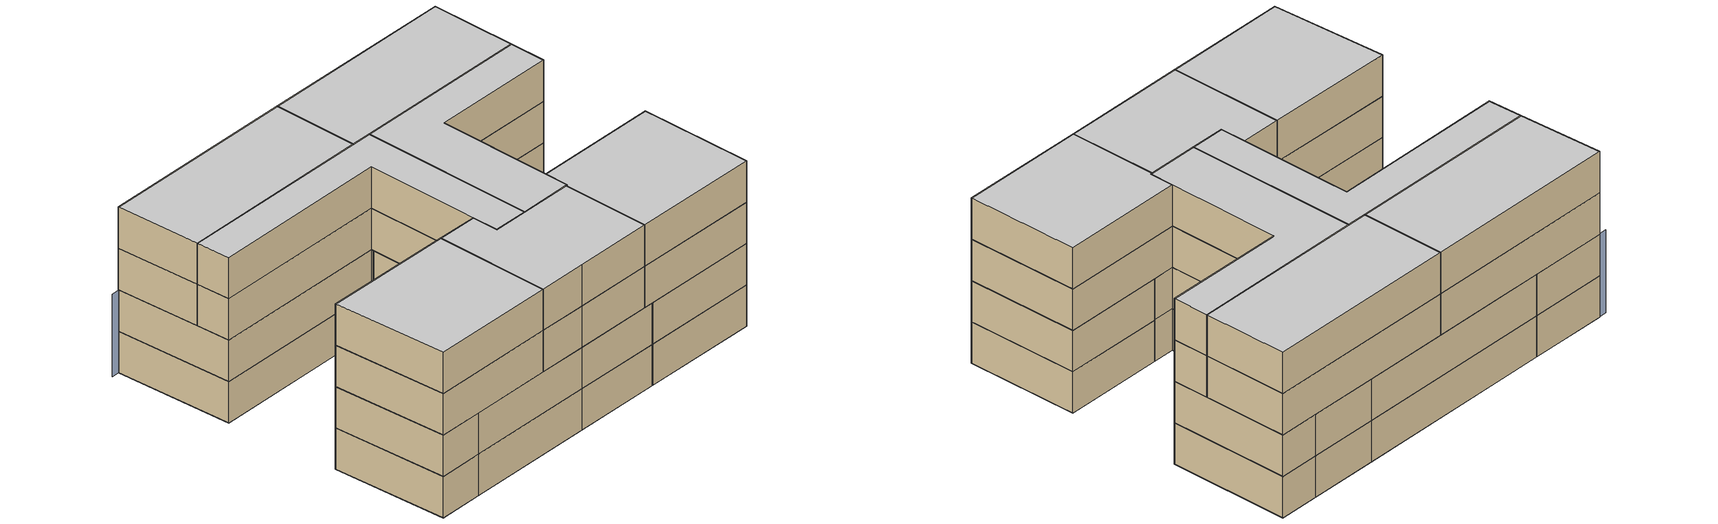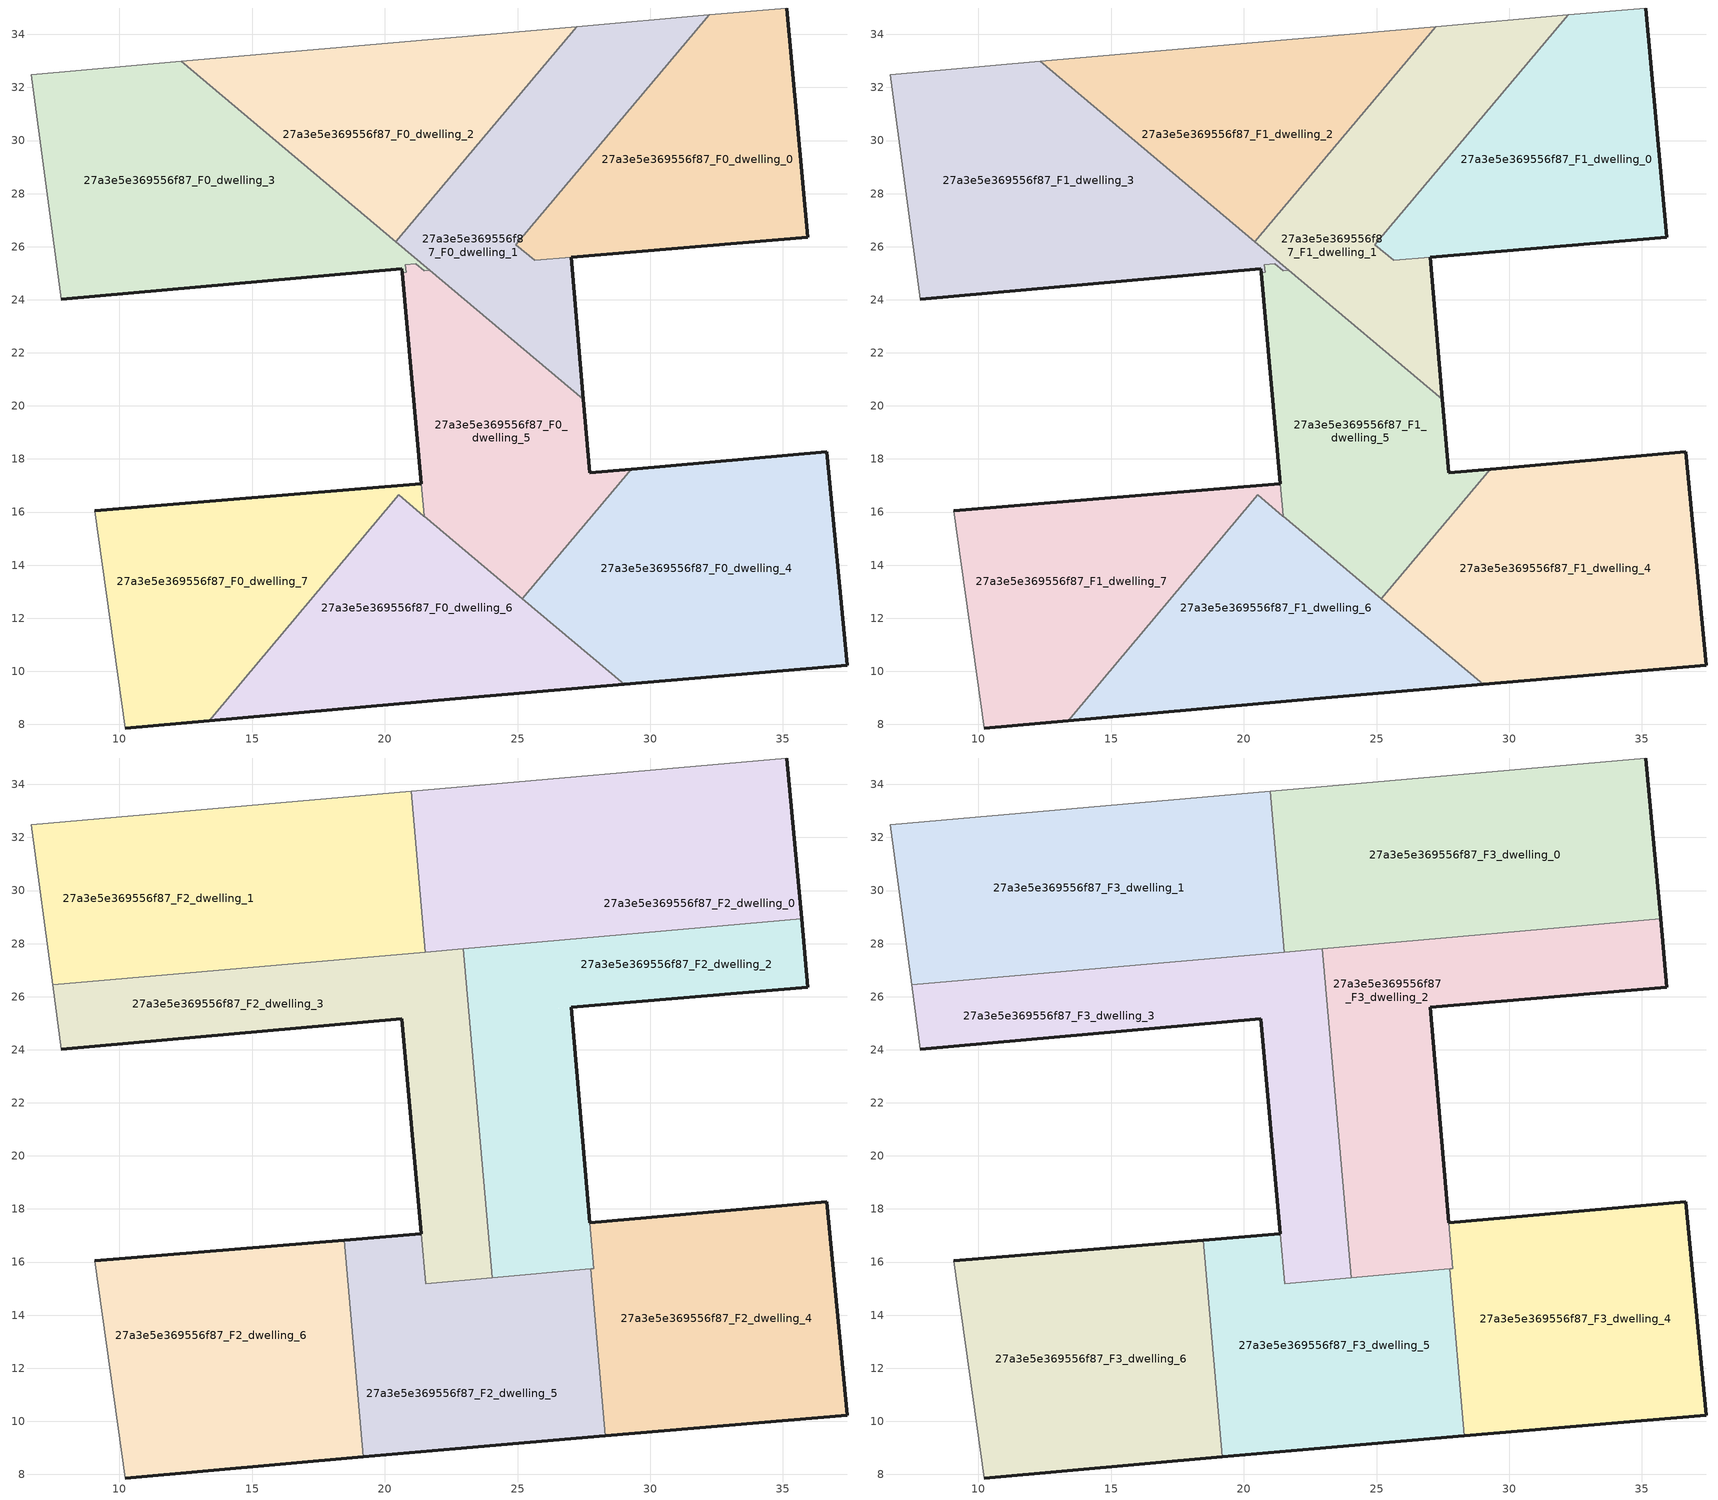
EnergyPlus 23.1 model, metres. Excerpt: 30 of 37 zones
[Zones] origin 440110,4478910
27a3e5e369556f87_F0_dwelling_0
 floor ground (EU_floor_Construction): 35.95,26.36 35.15,34.99 32.22,34.74 24.94,26.08 25.65,25.48 z0
 wall outside (EU_wall_Construction): 35.15,34.99 35.95,26.36 27.03,25.6 z0:3
 wall to 27a3e5e369556f87_F0_dwelling_1 (EU_wall_Construction): 27.03,25.6 25.65,25.48 24.94,26.08 32.22,34.74 z0:3
 wall adiabatic (EU_wall_Construction): 32.22,34.74 35.15,34.99 z0:3
27a3e5e369556f87_F0_dwelling_1
 floor ground (EU_floor_Construction): 27.48,20.25 27.03,25.6 25.65,25.48 24.94,26.08 32.22,34.74 27.22,34.29 20.41,26.19 z0
 wall outside (EU_wall_Construction): 27.03,25.6 27.48,20.25 z0:3
 wall to 27a3e5e369556f87_F0_dwelling_2 (EU_wall_Construction): 20.41,26.19 27.22,34.29 z0:3
 wall adiabatic (EU_wall_Construction): 27.22,34.29 32.22,34.74 z0:3
 wall to 27a3e5e369556f87_F0_dwelling_5 (EU_wall_Construction): 27.48,20.25 21.7,25.11 z0:3
 wall to 27a3e5e369556f87_F0_dwelling_3 (EU_wall_Construction): 21.7,25.11 20.41,26.19 z0:3
27a3e5e369556f87_F0_dwelling_2
 floor ground (EU_floor_Construction): 20.41,26.19 27.22,34.29 12.34,32.98 z0
 wall adiabatic (EU_wall_Construction): 12.34,32.98 27.22,34.29 z0:3
 wall to 27a3e5e369556f87_F0_dwelling_3 (EU_wall_Construction): 20.41,26.19 12.34,32.98 z0:3
27a3e5e369556f87_F0_dwelling_3
 floor ground (EU_floor_Construction): 21.7,25.11 12.34,32.98 6.67,32.48 7.81,24.01 20.64,25.16 20.65,25.01 20.8,25.03 20.78,25.33 21.16,25.36 21.49,25.09 z0
 wall outside (EU_wall_Construction): 20.65,25.01 20.64,25.16 7.81,24.01 z0:3
 wall to 27a3e5e369556f87_F0_dwelling_5 (EU_wall_Construction): 21.7,25.11 21.49,25.09 21.17,25.36 / 21.16,25.36 20.78,25.33 20.8,25.03 20.65,25.01 z0:3
 wall adiabatic (EU_wall_Construction): 7.81,24.01 6.67,32.48 12.34,32.98 z0:3
27a3e5e369556f87_F0_dwelling_4
 floor ground (EU_floor_Construction): 37.43,10.23 36.66,18.26 29.29,17.62 25.18,12.73 29.02,9.51 z0
 wall outside (EU_wall_Construction): 29.3,17.62 36.66,18.26 37.43,10.23 29.02,9.51 z0:3; 29.3,17.62,3 29.29,17.62,0 29.3,17.62,0
 wall to 27a3e5e369556f87_F0_dwelling_5 (EU_wall_Construction): 25.18,12.73 29.29,17.62 z0:3
 wall to 27a3e5e369556f87_F0_dwelling_6 (EU_wall_Construction): 29.02,9.51 25.18,12.73 z0:3
27a3e5e369556f87_F0_dwelling_5
 floor ground (EU_floor_Construction): 25.18,12.73 29.29,17.62 27.72,17.48 27.48,20.25 21.7,25.11 21.49,25.09 21.17,25.36 20.78,25.33 20.8,25.03 20.65,25.01 21.36,17.07 21.48,15.85 z0
 wall outside (EU_wall_Construction): 21.36,17.07 20.65,25.01 / 27.48,20.25 27.72,17.48 29.29,17.62 z0:3; 21.36,17.06,3 21.36,17.06,0 21.36,17.07,0
 wall to 27a3e5e369556f87_F0_dwelling_7 (EU_wall_Construction): 21.48,15.85 21.36,17.06 z0:3
 wall to 27a3e5e369556f87_F0_dwelling_6 (EU_wall_Construction): 25.18,12.73 21.48,15.85 z0:3
27a3e5e369556f87_F0_dwelling_6
 floor ground (EU_floor_Construction): 29.02,9.51 21.48,15.85 20.52,16.64 13.38,8.14 22.65,8.96 z0
 wall outside (EU_wall_Construction): 29.02,9.51 22.65,8.96 13.38,8.14 z0:3; 21.47,15.85,3 21.47,15.85,0 21.48,15.85,0
 wall to 27a3e5e369556f87_F0_dwelling_7 (EU_wall_Construction): 13.38,8.14 20.52,16.64 21.47,15.85 z0:3
27a3e5e369556f87_F0_dwelling_7
 floor ground (EU_floor_Construction): 21.47,15.85 21.36,17.07 9.08,16.05 10.22,7.86 13.38,8.14 20.52,16.64 z0
 wall outside (EU_wall_Construction): 13.38,8.14 10.22,7.86 / 9.08,16.05 21.36,17.07 z0:3; 21.37,17.07,3 21.36,17.07,0 21.37,17.07,0
 wall adiabatic (EU_wall_Construction): 10.22,7.86 9.08,16.05 z0:3
27a3e5e369556f87_F1_dwelling_0
 floor to 27a3e5e369556f87_F0_dwelling_0 (EU_floor_Construction): 35.95,26.36 35.15,34.99 32.22,34.74 24.94,26.08 25.65,25.48 z3
 wall outside (EU_wall_Construction): 35.15,34.99 35.95,26.36 27.03,25.6 z3:6
 wall to 27a3e5e369556f87_F1_dwelling_1 (EU_wall_Construction): 27.03,25.6 25.65,25.48 24.94,26.08 32.22,34.74 z3:6
 wall adiabatic (EU_wall_Construction): 32.22,34.74 35.15,34.99 z3:6
27a3e5e369556f87_F1_dwelling_1
 floor to 27a3e5e369556f87_F0_dwelling_1 (EU_floor_Construction): 27.48,20.25 27.03,25.6 25.65,25.48 24.94,26.08 32.22,34.74 27.22,34.29 20.41,26.19 z3
 wall outside (EU_wall_Construction): 27.03,25.6 27.48,20.25 z3:6
 wall to 27a3e5e369556f87_F1_dwelling_2 (EU_wall_Construction): 20.41,26.19 27.22,34.29 z3:6
 wall adiabatic (EU_wall_Construction): 27.22,34.29 32.22,34.74 z3:6
 wall to 27a3e5e369556f87_F1_dwelling_5 (EU_wall_Construction): 27.48,20.25 21.7,25.11 z3:6
 wall to 27a3e5e369556f87_F1_dwelling_3 (EU_wall_Construction): 21.7,25.11 20.41,26.19 z3:6
27a3e5e369556f87_F1_dwelling_2
 floor to 27a3e5e369556f87_F0_dwelling_2 (EU_floor_Construction): 20.41,26.19 27.22,34.29 12.34,32.98 z3
 wall adiabatic (EU_wall_Construction): 12.34,32.98 27.22,34.29 z3:6
 wall to 27a3e5e369556f87_F1_dwelling_3 (EU_wall_Construction): 20.41,26.19 12.34,32.98 z3:6
27a3e5e369556f87_F1_dwelling_3
 floor to 27a3e5e369556f87_F0_dwelling_3 (EU_floor_Construction): 21.7,25.11 12.34,32.98 6.67,32.48 7.81,24.01 20.64,25.16 20.65,25.01 20.8,25.03 20.78,25.33 21.16,25.36 21.49,25.09 z3
 wall outside (EU_wall_Construction): 20.65,25.01 20.64,25.16 7.81,24.01 z3:6
 wall to 27a3e5e369556f87_F1_dwelling_5 (EU_wall_Construction): 21.7,25.11 21.49,25.09 21.17,25.36 / 21.16,25.36 20.78,25.33 20.8,25.03 20.65,25.01 z3:6
 wall adiabatic (EU_wall_Construction): 7.81,24.01 6.67,32.48 12.34,32.98 z3:6
27a3e5e369556f87_F1_dwelling_4
 floor to 27a3e5e369556f87_F0_dwelling_4 (EU_floor_Construction): 37.43,10.23 36.66,18.26 29.3,17.62 25.18,12.73 29.02,9.51 z3
 wall outside (EU_wall_Construction): 29.3,17.62 36.66,18.26 37.43,10.23 29.02,9.51 z3:6; 29.3,17.62,6 29.29,17.62,3 29.3,17.62,3
 wall to 27a3e5e369556f87_F1_dwelling_5 (EU_wall_Construction): 25.18,12.73 29.29,17.62 z3:6
 wall to 27a3e5e369556f87_F1_dwelling_6 (EU_wall_Construction): 29.02,9.51 25.18,12.73 z3:6
 ceiling adiabatic (EU_roof_Construction): 27.76,15.74 28.25,10.15 25.18,12.73 27.71,15.74 z6
27a3e5e369556f87_F1_dwelling_5
 floor to 27a3e5e369556f87_F0_dwelling_5 (EU_floor_Construction): 25.18,12.73 29.29,17.62 27.72,17.48 27.48,20.25 21.7,25.11 21.49,25.09 21.17,25.36 20.78,25.33 20.8,25.03 20.65,25.01 21.36,17.07 21.48,15.85 z3
 wall outside (EU_wall_Construction): 21.36,17.07 20.65,25.01 / 27.48,20.25 27.72,17.48 29.29,17.62 z3:6; 21.36,17.06,6 21.36,17.06,3 21.36,17.07,3
 wall to 27a3e5e369556f87_F1_dwelling_7 (EU_wall_Construction): 21.48,15.85 21.36,17.06 z3:6
 wall to 27a3e5e369556f87_F1_dwelling_6 (EU_wall_Construction): 25.18,12.73 21.48,15.85 z3:6
 ceiling adiabatic (EU_roof_Construction): 27.48,20.25 27.72,17.48 27.85,15.9 z6; 27.71,15.73 25.18,12.73 21.48,15.85 22.19,15.25 z6
27a3e5e369556f87_F1_dwelling_6
 floor to 27a3e5e369556f87_F0_dwelling_6 (EU_floor_Construction): 29.02,9.51 21.48,15.85 20.52,16.64 13.38,8.14 22.65,8.96 z3
 wall outside (EU_wall_Construction): 29.02,9.51 22.65,8.96 13.38,8.14 z3:6; 21.47,15.85,6 21.47,15.85,3 21.48,15.85,3
 wall to 27a3e5e369556f87_F1_dwelling_7 (EU_wall_Construction): 13.38,8.14 20.52,16.64 21.47,15.85 z3:6
 ceiling adiabatic (EU_roof_Construction): 20.52,16.64 18.68,14.45 19.19,8.66 13.38,8.14 z6
27a3e5e369556f87_F1_dwelling_7
 floor to 27a3e5e369556f87_F0_dwelling_7 (EU_floor_Construction): 21.47,15.85 21.36,17.07 9.08,16.05 10.22,7.86 13.38,8.14 20.52,16.64 z3
 wall outside (EU_wall_Construction): 13.38,8.14 10.22,7.86 / 9.08,16.05 21.36,17.07 z3:6; 21.37,17.07,6 21.36,17.07,3 21.37,17.07,3
 wall adiabatic (EU_wall_Construction): 10.22,7.86 9.08,16.05 z3:6
27a3e5e369556f87_F2_dwelling_0
 floor to 27a3e5e369556f87_F1_dwelling_0 (EU_floor_Construction): 35.71,28.93 35.15,34.99 32.22,34.73 26.67,28.14 z6
 floor to 27a3e5e369556f87_F1_dwelling_1 (EU_floor_Construction): 26.67,28.14 32.22,34.73 27.22,34.29 21.68,27.7 z6
 floor to 27a3e5e369556f87_F1_dwelling_2 (EU_floor_Construction): 21.68,27.7 27.22,34.29 20.99,33.74 21.52,27.68 z6
 wall outside (EU_wall_Construction): 35.15,34.99 35.71,28.93 z6:9
 wall to 27a3e5e369556f87_F2_dwelling_1 (EU_wall_Construction): 21.52,27.68 20.99,33.74 z6:9
 wall adiabatic (EU_wall_Construction): 20.99,33.74 35.15,34.99 z6:9
 wall to 27a3e5e369556f87_F2_dwelling_2 (EU_wall_Construction): 35.71,28.93 22.95,27.81 z6:9
 wall to 27a3e5e369556f87_F2_dwelling_3 (EU_wall_Construction): 22.95,27.81 21.52,27.68 z6:9
27a3e5e369556f87_F2_dwelling_1
 floor to 27a3e5e369556f87_F1_dwelling_3 (EU_floor_Construction): 18.91,27.45 12.34,32.98 6.67,32.48 7.48,26.44 z6
 floor to 27a3e5e369556f87_F1_dwelling_2 (EU_floor_Construction): 21.52,27.68 20.99,33.74 12.34,32.98 18.91,27.45 z6
 wall adiabatic (EU_wall_Construction): 7.48,26.44 6.67,32.48 20.99,33.74 z6:9
 wall to 27a3e5e369556f87_F2_dwelling_3 (EU_wall_Construction): 21.52,27.68 7.48,26.44 z6:9
27a3e5e369556f87_F2_dwelling_2
 floor to 27a3e5e369556f87_F1_dwelling_1 (EU_floor_Construction): 27.48,20.25 27.03,25.6 25.65,25.48 24.94,26.08 26.67,28.14 22.95,27.81 23.3,23.76 z6
 floor to 27a3e5e369556f87_F1_dwelling_0 (EU_floor_Construction): 35.95,26.36 35.71,28.93 26.67,28.14 24.94,26.08 25.65,25.48 z6
 floor to 27a3e5e369556f87_F1_dwelling_5 (EU_floor_Construction): 27.71,15.73 27.85,15.9 27.48,20.25 23.3,23.76 24.04,15.41 z6
 floor to 27a3e5e369556f87_F1_dwelling_4 (EU_floor_Construction): 27.86,15.75 27.85,15.9 27.71,15.73 z6
 wall outside (EU_wall_Construction): 35.71,28.93 35.95,26.36 27.03,25.6 27.72,17.48 z6:9
 wall to 27a3e5e369556f87_F2_dwelling_3 (EU_wall_Construction): 24.04,15.41 22.95,27.81 z6:9
 wall to 27a3e5e369556f87_F2_dwelling_5 (EU_wall_Construction): 27.76,15.74 24.04,15.41 z6:9
 wall to 27a3e5e369556f87_F2_dwelling_4 (EU_wall_Construction): 27.72,17.48 27.86,15.75 27.76,15.74 z6:9
27a3e5e369556f87_F2_dwelling_3
 floor to 27a3e5e369556f87_F1_dwelling_2 (EU_floor_Construction): 20.41,26.19 21.68,27.7 18.91,27.45 z6
 floor to 27a3e5e369556f87_F1_dwelling_3 (EU_floor_Construction): 21.7,25.11 18.91,27.45 7.48,26.44 7.81,24.01 20.64,25.16 20.65,25.01 20.8,25.03 20.78,25.33 21.16,25.36 21.49,25.09 z6
 floor to 27a3e5e369556f87_F1_dwelling_5 (EU_floor_Construction): 24.04,15.41 23.3,23.76 21.7,25.11 21.49,25.09 21.17,25.36 20.78,25.33 20.8,25.03 20.65,25.01 21.36,17.07 21.48,15.85 22.19,15.25 z6
 floor to 27a3e5e369556f87_F1_dwelling_1 (EU_floor_Construction): 23.3,23.76 22.95,27.81 21.68,27.7 20.41,26.19 z6
 floor to 27a3e5e369556f87_F1_dwelling_6 (EU_floor_Construction): 22.19,15.25 21.48,15.85 21.54,15.19 z6
 wall outside (EU_wall_Construction): 21.36,17.07 20.64,25.16 7.81,24.01 z6:9; 21.36,17.06,9 21.36,17.06,6 21.36,17.07,6
 wall adiabatic (EU_wall_Construction): 7.81,24.01 7.48,26.44 z6:9
 wall to 27a3e5e369556f87_F2_dwelling_5 (EU_wall_Construction): 24.04,15.41 21.54,15.19 21.36,17.06 z6:9
27a3e5e369556f87_F2_dwelling_4
 floor to 27a3e5e369556f87_F1_dwelling_4 (EU_floor_Construction): 37.43,10.23 36.66,18.26 29.3,17.62 27.85,15.9 27.86,15.75 27.76,15.74 28.25,10.15 29.02,9.51 z6
 floor to 27a3e5e369556f87_F1_dwelling_5 (EU_floor_Construction): 27.85,15.9 29.29,17.62 27.72,17.48 z6
 floor to 27a3e5e369556f87_F1_dwelling_6 (EU_floor_Construction): 29.02,9.51 28.25,10.15 28.31,9.45 z6
 wall outside (EU_wall_Construction): 27.72,17.48 36.66,18.26 37.43,10.23 28.31,9.45 z6:9
 wall to 27a3e5e369556f87_F2_dwelling_5 (EU_wall_Construction): 28.31,9.45 27.76,15.74 z6:9
27a3e5e369556f87_F2_dwelling_5
 floor to 27a3e5e369556f87_F1_dwelling_6 (EU_floor_Construction): 28.31,9.45 28.25,10.15 22.19,15.25 21.54,15.19 21.48,15.85 20.52,16.64 18.68,14.45 19.19,8.66 22.65,8.96 z6
 floor adiabatic (EU_floor_Construction): 28.25,10.15 27.76,15.74 22.19,15.25 z6
 floor to 27a3e5e369556f87_F1_dwelling_7 (EU_floor_Construction): 21.47,15.85 21.36,17.06 18.47,16.83 18.68,14.45 20.52,16.64 z6
 wall outside (EU_wall_Construction): 28.31,9.45 22.65,8.96 19.19,8.66 / 18.47,16.83 21.37,17.07 z6:9
 wall to 27a3e5e369556f87_F2_dwelling_6 (EU_wall_Construction): 19.19,8.66 18.47,16.83 z6:9
27a3e5e369556f87_F2_dwelling_6
 floor to 27a3e5e369556f87_F1_dwelling_7 (EU_floor_Construction): 13.38,8.14 18.68,14.45 18.46,16.83 9.08,16.05 10.22,7.86 z6
 floor adiabatic (EU_floor_Construction): 19.19,8.66 18.68,14.45 13.38,8.14 z6
 wall outside (EU_wall_Construction): 9.08,16.05 18.46,16.83 / 19.19,8.66 10.22,7.86 z6:9; 18.47,16.83,9 18.46,16.83,6 18.47,16.83,6
 wall adiabatic (EU_wall_Construction): 10.22,7.86 9.08,16.05 z6:9
27a3e5e369556f87_F3_dwelling_0
 floor to 27a3e5e369556f87_F2_dwelling_0 (EU_floor_Construction): 35.71,28.93 35.15,34.99 20.99,33.74 21.52,27.68 z9
 wall outside (EU_wall_Construction): 35.15,34.99 35.71,28.93 z9:12
 wall to 27a3e5e369556f87_F3_dwelling_1 (EU_wall_Construction): 21.52,27.68 20.99,33.74 z9:12
 wall adiabatic (EU_wall_Construction): 20.99,33.74 35.15,34.99 z9:12
 wall to 27a3e5e369556f87_F3_dwelling_2 (EU_wall_Construction): 35.71,28.93 22.95,27.81 z9:12
 wall to 27a3e5e369556f87_F3_dwelling_3 (EU_wall_Construction): 22.95,27.81 21.52,27.68 z9:12
 ceiling to 27a3e5e369556f87_F4_dwelling_0 (EU_floor_Construction): 35.15,34.99 35.71,28.93 21.52,27.68 20.99,33.74 z12
27a3e5e369556f87_F3_dwelling_1
 floor to 27a3e5e369556f87_F2_dwelling_1 (EU_floor_Construction): 21.52,27.68 20.99,33.74 6.67,32.48 7.48,26.44 z9
 wall adiabatic (EU_wall_Construction): 7.48,26.44 6.67,32.48 20.99,33.74 z9:12
 wall to 27a3e5e369556f87_F3_dwelling_3 (EU_wall_Construction): 21.52,27.68 7.48,26.44 z9:12
 ceiling to 27a3e5e369556f87_F4_dwelling_1 (EU_floor_Construction): 20.99,33.74 21.52,27.68 7.48,26.44 6.67,32.48 z12
27a3e5e369556f87_F3_dwelling_2
 floor to 27a3e5e369556f87_F2_dwelling_2 (EU_floor_Construction): 27.86,15.75 27.03,25.6 35.95,26.36 35.71,28.93 22.95,27.81 24.04,15.41 z9
 wall outside (EU_wall_Construction): 35.71,28.93 35.95,26.36 27.03,25.6 27.72,17.48 z9:12
 wall to 27a3e5e369556f87_F3_dwelling_3 (EU_wall_Construction): 24.04,15.41 22.95,27.81 z9:12
 wall to 27a3e5e369556f87_F3_dwelling_5 (EU_wall_Construction): 27.76,15.74 24.04,15.41 z9:12
 wall to 27a3e5e369556f87_F3_dwelling_4 (EU_wall_Construction): 27.72,17.48 27.86,15.75 27.76,15.74 z9:12
 ceiling to 27a3e5e369556f87_F4_dwelling_2 (EU_floor_Construction): 35.71,28.93 35.95,26.36 27.03,25.6 27.86,15.75 24.04,15.41 22.95,27.81 z12
27a3e5e369556f87_F3_dwelling_3
 floor to 27a3e5e369556f87_F2_dwelling_3 (EU_floor_Construction): 24.04,15.41 22.95,27.81 7.48,26.44 7.81,24.01 20.64,25.16 21.36,17.07 21.54,15.19 z9
 wall outside (EU_wall_Construction): 21.36,17.07 20.64,25.16 7.81,24.01 z9:12; 21.36,17.06,12 21.36,17.06,9 21.36,17.07,9
 wall adiabatic (EU_wall_Construction): 7.81,24.01 7.48,26.44 z9:12
 wall to 27a3e5e369556f87_F3_dwelling_5 (EU_wall_Construction): 24.04,15.41 21.54,15.19 21.36,17.06 z9:12
 ceiling to 27a3e5e369556f87_F4_dwelling_3 (EU_floor_Construction): 22.95,27.81 24.04,15.41 21.54,15.19 21.36,17.07 20.64,25.16 7.81,24.01 7.48,26.44 z12
27a3e5e369556f87_F3_dwelling_4
 floor to 27a3e5e369556f87_F2_dwelling_4 (EU_floor_Construction): 37.43,10.23 36.66,18.26 27.72,17.48 27.86,15.75 27.76,15.74 28.31,9.45 z9
 wall outside (EU_wall_Construction): 27.72,17.48 36.66,18.26 37.43,10.23 28.31,9.45 z9:12
 wall to 27a3e5e369556f87_F3_dwelling_5 (EU_wall_Construction): 28.31,9.45 27.76,15.74 z9:12
 ceiling to 27a3e5e369556f87_F4_dwelling_4 (EU_floor_Construction): 36.66,18.26 37.43,10.23 28.31,9.45 27.76,15.74 27.86,15.75 27.72,17.48 z12
27a3e5e369556f87_F3_dwelling_5
 floor to 27a3e5e369556f87_F2_dwelling_5 (EU_floor_Construction): 28.31,9.45 27.76,15.74 21.54,15.19 21.37,17.07 18.47,16.83 19.19,8.66 22.65,8.96 z9
 wall outside (EU_wall_Construction): 28.31,9.45 22.65,8.96 19.19,8.66 / 18.47,16.83 21.37,17.07 z9:12
 wall to 27a3e5e369556f87_F3_dwelling_6 (EU_wall_Construction): 19.19,8.66 18.47,16.83 z9:12
 ceiling to 27a3e5e369556f87_F4_dwelling_5 (EU_floor_Construction): 27.76,15.74 28.31,9.45 22.65,8.96 19.19,8.66 18.47,16.83 21.37,17.07 21.54,15.19 z12
27a3e5e369556f87_F3_dwelling_6
 floor to 27a3e5e369556f87_F2_dwelling_6 (EU_floor_Construction): 19.19,8.66 18.46,16.83 9.08,16.05 10.22,7.86 z9
 wall outside (EU_wall_Construction): 9.08,16.05 18.46,16.83 / 19.19,8.66 10.22,7.86 z9:12; 18.47,16.83,12 18.46,16.83,9 18.47,16.83,9
 wall adiabatic (EU_wall_Construction): 10.22,7.86 9.08,16.05 z9:12
 ceiling to 27a3e5e369556f87_F4_dwelling_6 (EU_floor_Construction): 18.46,16.83 19.19,8.66 10.22,7.86 9.08,16.05 z12
shading: 35.15,34.99 6.11,32.37 z0:6
[Building]
EU S2 Campaign: North Axis=0; Terrain=City; Solar Distribution=FullExterior
[Site:Location]
Madrid: Latitude=40.5; Longitude=-3.5; Time Zone=1; Elevation=609
[SizingPeriod:WeatherFileDays]
AnnualSizingPeriod: Begin Month=1; Begin Day of Month=1; End Month=12; End Day of Month=31; Day of Week for Start Day=Monday; Use Weather File Daylight Saving Period=No; Use Weather File Rain and Snow Indicators=No
[MATERIAL]
EU_InternalMass_Material: Roughness=MediumRough; Thickness=0.1; Conductivity=1; Density=1800; Specific Heat=900; Thermal Absorptance=0.9; Solar Absorptance=0.7; Visible Absorptance=0.7
[MATERIAL:NOMASS] Roughness=MediumRough; Thermal Absorptance=0.9; Solar Absorptance=0.7; Visible Absorptance=0.7
Name | Thermal Resistance
EU_wall_NoMass | 0.609216
EU_roof_NoMass | 0.513268
EU_floor_NoMass | 0.568163
[CONSTRUCTION]
EU_wall_Construction: EU_wall_NoMass
EU_roof_Construction: EU_roof_NoMass
EU_floor_Construction: EU_floor_NoMass
EU_InternalMass_Construction: EU_InternalMass_Material
[ZONE] Type=1; Multiplier=1; Ceiling Height=autocalculate; Floor Area=autocalculate; Part of Total Floor Area=Yes
Name | Volume
27a3e5e369556f87_F0_dwelling_0; 27a3e5e369556f87_F1_dwelling_0 | 188.265
27a3e5e369556f87_F2_dwelling_0; 27a3e5e369556f87_F3_dwelling_0 | 259.756
27a3e5e369556f87_F0_dwelling_1; 27a3e5e369556f87_F1_dwelling_1 | 170.434
27a3e5e369556f87_F2_dwelling_1; 27a3e5e369556f87_F3_dwelling_1 | 259.769
27a3e5e369556f87_F0_dwelling_2; 27a3e5e369556f87_F1_dwelling_2 | 167.552
27a3e5e369556f87_F2_dwelling_2; 27a3e5e369556f87_F3_dwelling_2 | 212.949
27a3e5e369556f87_F0_dwelling_3; 27a3e5e369556f87_F1_dwelling_3 | 248.999
27a3e5e369556f87_F2_dwelling_3; 27a3e5e369556f87_F3_dwelling_3 | 189.025
27a3e5e369556f87_F0_dwelling_4 | 239.465
27a3e5e369556f87_F1_dwelling_4 | 239.441
27a3e5e369556f87_F2_dwelling_4; 27a3e5e369556f87_F3_dwelling_4 | 219.978
27a3e5e369556f87_F0_dwelling_5; 27a3e5e369556f87_F1_dwelling_5 | 172.383
27a3e5e369556f87_F2_dwelling_5; 27a3e5e369556f87_F3_dwelling_5 | 189.708
27a3e5e369556f87_F0_dwelling_6; 27a3e5e369556f87_F1_dwelling_6 | 184.63
27a3e5e369556f87_F2_dwelling_6; 27a3e5e369556f87_F3_dwelling_6 | 227.367
27a3e5e369556f87_F0_dwelling_7; 27a3e5e369556f87_F1_dwelling_7 | 186.91
[INTERNALMASS] Construction=EU_InternalMass_Construction
Name | Zone or ZoneList | Surface Area
27a3e5e369556f87_F0_dwelling_0_EU_InternalMass | 27a3e5e369556f87_F0_dwelling_0 | 62.7549
27a3e5e369556f87_F0_dwelling_1_EU_InternalMass | 27a3e5e369556f87_F0_dwelling_1 | 56.8113
27a3e5e369556f87_F0_dwelling_2_EU_InternalMass | 27a3e5e369556f87_F0_dwelling_2 | 55.8483
27a3e5e369556f87_F0_dwelling_3_EU_InternalMass | 27a3e5e369556f87_F0_dwelling_3 | 82.9997
27a3e5e369556f87_F0_dwelling_4_EU_InternalMass | 27a3e5e369556f87_F0_dwelling_4 | 79.8212
27a3e5e369556f87_F0_dwelling_5_EU_InternalMass | 27a3e5e369556f87_F0_dwelling_5 | 57.4669
27a3e5e369556f87_F0_dwelling_6_EU_InternalMass | 27a3e5e369556f87_F0_dwelling_6 | 61.5383
27a3e5e369556f87_F0_dwelling_7_EU_InternalMass | 27a3e5e369556f87_F0_dwelling_7 | 62.3145
27a3e5e369556f87_F1_dwelling_0_EU_InternalMass | 27a3e5e369556f87_F1_dwelling_0 | 62.7549
27a3e5e369556f87_F1_dwelling_1_EU_InternalMass | 27a3e5e369556f87_F1_dwelling_1 | 56.8113
27a3e5e369556f87_F1_dwelling_2_EU_InternalMass | 27a3e5e369556f87_F1_dwelling_2 | 55.8483
27a3e5e369556f87_F1_dwelling_3_EU_InternalMass | 27a3e5e369556f87_F1_dwelling_3 | 82.9997
27a3e5e369556f87_F1_dwelling_4_EU_InternalMass | 27a3e5e369556f87_F1_dwelling_4 | 79.8212
27a3e5e369556f87_F1_dwelling_5_EU_InternalMass | 27a3e5e369556f87_F1_dwelling_5 | 57.4669
27a3e5e369556f87_F1_dwelling_6_EU_InternalMass | 27a3e5e369556f87_F1_dwelling_6 | 61.5383
27a3e5e369556f87_F1_dwelling_7_EU_InternalMass | 27a3e5e369556f87_F1_dwelling_7 | 62.3145
27a3e5e369556f87_F2_dwelling_0_EU_InternalMass | 27a3e5e369556f87_F2_dwelling_0 | 86.5853
27a3e5e369556f87_F2_dwelling_1_EU_InternalMass | 27a3e5e369556f87_F2_dwelling_1 | 86.5896
27a3e5e369556f87_F2_dwelling_2_EU_InternalMass | 27a3e5e369556f87_F2_dwelling_2 | 71.0101
27a3e5e369556f87_F2_dwelling_3_EU_InternalMass | 27a3e5e369556f87_F2_dwelling_3 | 63.0038
27a3e5e369556f87_F2_dwelling_4_EU_InternalMass | 27a3e5e369556f87_F2_dwelling_4 | 73.3273
27a3e5e369556f87_F2_dwelling_5_EU_InternalMass | 27a3e5e369556f87_F2_dwelling_5 | 63.2363
27a3e5e369556f87_F2_dwelling_6_EU_InternalMass | 27a3e5e369556f87_F2_dwelling_6 | 75.8064
27a3e5e369556f87_F3_dwelling_0_EU_InternalMass | 27a3e5e369556f87_F3_dwelling_0 | 86.5853
27a3e5e369556f87_F3_dwelling_1_EU_InternalMass | 27a3e5e369556f87_F3_dwelling_1 | 86.5896
27a3e5e369556f87_F3_dwelling_2_EU_InternalMass | 27a3e5e369556f87_F3_dwelling_2 | 71.0101
27a3e5e369556f87_F3_dwelling_3_EU_InternalMass | 27a3e5e369556f87_F3_dwelling_3 | 63.0038
27a3e5e369556f87_F3_dwelling_4_EU_InternalMass | 27a3e5e369556f87_F3_dwelling_4 | 73.3273
27a3e5e369556f87_F3_dwelling_5_EU_InternalMass | 27a3e5e369556f87_F3_dwelling_5 | 63.2363
27a3e5e369556f87_F3_dwelling_6_EU_InternalMass | 27a3e5e369556f87_F3_dwelling_6 | 75.8064
[OTHEREQUIPMENT] Fuel Type=Electricity; Design Level Calculation Method=Watts/Area; Power per Zone Floor Area=1; Fraction Latent=0; Fraction Radiant=0; Fraction Lost=0; Carbon Dioxide Generation Rate=0; EndUse Subcategory=EU_Step8_InternalGains
Name | Zone or ZoneList or Space or SpaceList | Schedule
EU_Step8_InternalGain_27a3e5e369556f87_F0_dwelling_0_f000 | 27a3e5e369556f87_F0_dwelling_0 | EU_Step8_GainSchedule_27a3e5e369556f87_F0_dwelling_0_f000
EU_Step8_InternalGain_27a3e5e369556f87_F0_dwelling_1_f000 | 27a3e5e369556f87_F0_dwelling_1 | EU_Step8_GainSchedule_27a3e5e369556f87_F0_dwelling_1_f000
EU_Step8_InternalGain_27a3e5e369556f87_F0_dwelling_2_f000 | 27a3e5e369556f87_F0_dwelling_2 | EU_Step8_GainSchedule_27a3e5e369556f87_F0_dwelling_2_f000
EU_Step8_InternalGain_27a3e5e369556f87_F0_dwelling_3_f000 | 27a3e5e369556f87_F0_dwelling_3 | EU_Step8_GainSchedule_27a3e5e369556f87_F0_dwelling_3_f000
EU_Step8_InternalGain_27a3e5e369556f87_F0_dwelling_4_f000 | 27a3e5e369556f87_F0_dwelling_4 | EU_Step8_GainSchedule_27a3e5e369556f87_F0_dwelling_4_f000
EU_Step8_InternalGain_27a3e5e369556f87_F0_dwelling_5_f000 | 27a3e5e369556f87_F0_dwelling_5 | EU_Step8_GainSchedule_27a3e5e369556f87_F0_dwelling_5_f000
EU_Step8_InternalGain_27a3e5e369556f87_F0_dwelling_6_f000 | 27a3e5e369556f87_F0_dwelling_6 | EU_Step8_GainSchedule_27a3e5e369556f87_F0_dwelling_6_f000
EU_Step8_InternalGain_27a3e5e369556f87_F0_dwelling_7_f000 | 27a3e5e369556f87_F0_dwelling_7 | EU_Step8_GainSchedule_27a3e5e369556f87_F0_dwelling_7_f000
EU_Step8_InternalGain_27a3e5e369556f87_F1_dwelling_0_f000 | 27a3e5e369556f87_F1_dwelling_0 | EU_Step8_GainSchedule_27a3e5e369556f87_F1_dwelling_0_f000
EU_Step8_InternalGain_27a3e5e369556f87_F1_dwelling_1_f000 | 27a3e5e369556f87_F1_dwelling_1 | EU_Step8_GainSchedule_27a3e5e369556f87_F1_dwelling_1_f000
EU_Step8_InternalGain_27a3e5e369556f87_F1_dwelling_2_f000 | 27a3e5e369556f87_F1_dwelling_2 | EU_Step8_GainSchedule_27a3e5e369556f87_F1_dwelling_2_f000
EU_Step8_InternalGain_27a3e5e369556f87_F1_dwelling_3_f000 | 27a3e5e369556f87_F1_dwelling_3 | EU_Step8_GainSchedule_27a3e5e369556f87_F1_dwelling_3_f000
EU_Step8_InternalGain_27a3e5e369556f87_F1_dwelling_4_f000 | 27a3e5e369556f87_F1_dwelling_4 | EU_Step8_GainSchedule_27a3e5e369556f87_F1_dwelling_4_f000
EU_Step8_InternalGain_27a3e5e369556f87_F1_dwelling_5_f000 | 27a3e5e369556f87_F1_dwelling_5 | EU_Step8_GainSchedule_27a3e5e369556f87_F1_dwelling_5_f000
EU_Step8_InternalGain_27a3e5e369556f87_F1_dwelling_6_f000 | 27a3e5e369556f87_F1_dwelling_6 | EU_Step8_GainSchedule_27a3e5e369556f87_F1_dwelling_6_f000
EU_Step8_InternalGain_27a3e5e369556f87_F1_dwelling_7_f000 | 27a3e5e369556f87_F1_dwelling_7 | EU_Step8_GainSchedule_27a3e5e369556f87_F1_dwelling_7_f000
EU_Step8_InternalGain_27a3e5e369556f87_F2_dwelling_0_f000 | 27a3e5e369556f87_F2_dwelling_0 | EU_Step8_GainSchedule_27a3e5e369556f87_F2_dwelling_0_f000
EU_Step8_InternalGain_27a3e5e369556f87_F2_dwelling_1_f000 | 27a3e5e369556f87_F2_dwelling_1 | EU_Step8_GainSchedule_27a3e5e369556f87_F2_dwelling_1_f000
EU_Step8_InternalGain_27a3e5e369556f87_F2_dwelling_2_f000 | 27a3e5e369556f87_F2_dwelling_2 | EU_Step8_GainSchedule_27a3e5e369556f87_F2_dwelling_2_f000
EU_Step8_InternalGain_27a3e5e369556f87_F2_dwelling_3_f000 | 27a3e5e369556f87_F2_dwelling_3 | EU_Step8_GainSchedule_27a3e5e369556f87_F2_dwelling_3_f000
EU_Step8_InternalGain_27a3e5e369556f87_F2_dwelling_4_f000 | 27a3e5e369556f87_F2_dwelling_4 | EU_Step8_GainSchedule_27a3e5e369556f87_F2_dwelling_4_f000
EU_Step8_InternalGain_27a3e5e369556f87_F2_dwelling_5_f000 | 27a3e5e369556f87_F2_dwelling_5 | EU_Step8_GainSchedule_27a3e5e369556f87_F2_dwelling_5_f000
EU_Step8_InternalGain_27a3e5e369556f87_F2_dwelling_6_f000 | 27a3e5e369556f87_F2_dwelling_6 | EU_Step8_GainSchedule_27a3e5e369556f87_F2_dwelling_6_f000
EU_Step8_InternalGain_27a3e5e369556f87_F3_dwelling_0_f000 | 27a3e5e369556f87_F3_dwelling_0 | EU_Step8_GainSchedule_27a3e5e369556f87_F3_dwelling_0_f000
EU_Step8_InternalGain_27a3e5e369556f87_F3_dwelling_1_f000 | 27a3e5e369556f87_F3_dwelling_1 | EU_Step8_GainSchedule_27a3e5e369556f87_F3_dwelling_1_f000
EU_Step8_InternalGain_27a3e5e369556f87_F3_dwelling_2_f000 | 27a3e5e369556f87_F3_dwelling_2 | EU_Step8_GainSchedule_27a3e5e369556f87_F3_dwelling_2_f000
EU_Step8_InternalGain_27a3e5e369556f87_F3_dwelling_3_f000 | 27a3e5e369556f87_F3_dwelling_3 | EU_Step8_GainSchedule_27a3e5e369556f87_F3_dwelling_3_f000
EU_Step8_InternalGain_27a3e5e369556f87_F3_dwelling_4_f000 | 27a3e5e369556f87_F3_dwelling_4 | EU_Step8_GainSchedule_27a3e5e369556f87_F3_dwelling_4_f000
EU_Step8_InternalGain_27a3e5e369556f87_F3_dwelling_5_f000 | 27a3e5e369556f87_F3_dwelling_5 | EU_Step8_GainSchedule_27a3e5e369556f87_F3_dwelling_5_f000
EU_Step8_InternalGain_27a3e5e369556f87_F3_dwelling_6_f000 | 27a3e5e369556f87_F3_dwelling_6 | EU_Step8_GainSchedule_27a3e5e369556f87_F3_dwelling_6_f000
[ZONEVENTILATION:DESIGNFLOWRATE] Schedule=EU_AlwaysOn; Design Flow Rate Calculation Method=AirChanges/Hour; Air Changes per Hour=0.752966; Ventilation Type=Natural; Fan Pressure Rise=0; Fan Total Efficiency=1; Constant Term Coefficient=1; Temperature Term Coefficient=0; Velocity Term Coefficient=0; Velocity Squared Term Coefficient=0; Minimum Indoor Temperature=-100; Maximum Indoor Temperature=100; Delta Temperature=-100; Minimum Outdoor Temperature=-100; Maximum Outdoor Temperature=100; Maximum Wind Speed=40
Name | Zone or ZoneList or Space or SpaceList
EU_ConstantAir_27a3e5e369556f87_F0_dwelling_0 | 27a3e5e369556f87_F0_dwelling_0
EU_ConstantAir_27a3e5e369556f87_F0_dwelling_1 | 27a3e5e369556f87_F0_dwelling_1
EU_ConstantAir_27a3e5e369556f87_F0_dwelling_2 | 27a3e5e369556f87_F0_dwelling_2
EU_ConstantAir_27a3e5e369556f87_F0_dwelling_3 | 27a3e5e369556f87_F0_dwelling_3
EU_ConstantAir_27a3e5e369556f87_F0_dwelling_4 | 27a3e5e369556f87_F0_dwelling_4
EU_ConstantAir_27a3e5e369556f87_F0_dwelling_5 | 27a3e5e369556f87_F0_dwelling_5
EU_ConstantAir_27a3e5e369556f87_F0_dwelling_6 | 27a3e5e369556f87_F0_dwelling_6
EU_ConstantAir_27a3e5e369556f87_F0_dwelling_7 | 27a3e5e369556f87_F0_dwelling_7
EU_ConstantAir_27a3e5e369556f87_F1_dwelling_0 | 27a3e5e369556f87_F1_dwelling_0
EU_ConstantAir_27a3e5e369556f87_F1_dwelling_1 | 27a3e5e369556f87_F1_dwelling_1
EU_ConstantAir_27a3e5e369556f87_F1_dwelling_2 | 27a3e5e369556f87_F1_dwelling_2
EU_ConstantAir_27a3e5e369556f87_F1_dwelling_3 | 27a3e5e369556f87_F1_dwelling_3
EU_ConstantAir_27a3e5e369556f87_F1_dwelling_4 | 27a3e5e369556f87_F1_dwelling_4
EU_ConstantAir_27a3e5e369556f87_F1_dwelling_5 | 27a3e5e369556f87_F1_dwelling_5
EU_ConstantAir_27a3e5e369556f87_F1_dwelling_6 | 27a3e5e369556f87_F1_dwelling_6
EU_ConstantAir_27a3e5e369556f87_F1_dwelling_7 | 27a3e5e369556f87_F1_dwelling_7
EU_ConstantAir_27a3e5e369556f87_F2_dwelling_0 | 27a3e5e369556f87_F2_dwelling_0
EU_ConstantAir_27a3e5e369556f87_F2_dwelling_1 | 27a3e5e369556f87_F2_dwelling_1
EU_ConstantAir_27a3e5e369556f87_F2_dwelling_2 | 27a3e5e369556f87_F2_dwelling_2
EU_ConstantAir_27a3e5e369556f87_F2_dwelling_3 | 27a3e5e369556f87_F2_dwelling_3
EU_ConstantAir_27a3e5e369556f87_F2_dwelling_4 | 27a3e5e369556f87_F2_dwelling_4
EU_ConstantAir_27a3e5e369556f87_F2_dwelling_5 | 27a3e5e369556f87_F2_dwelling_5
EU_ConstantAir_27a3e5e369556f87_F2_dwelling_6 | 27a3e5e369556f87_F2_dwelling_6
EU_ConstantAir_27a3e5e369556f87_F3_dwelling_0 | 27a3e5e369556f87_F3_dwelling_0
EU_ConstantAir_27a3e5e369556f87_F3_dwelling_1 | 27a3e5e369556f87_F3_dwelling_1
EU_ConstantAir_27a3e5e369556f87_F3_dwelling_2 | 27a3e5e369556f87_F3_dwelling_2
EU_ConstantAir_27a3e5e369556f87_F3_dwelling_3 | 27a3e5e369556f87_F3_dwelling_3
EU_ConstantAir_27a3e5e369556f87_F3_dwelling_4 | 27a3e5e369556f87_F3_dwelling_4
EU_ConstantAir_27a3e5e369556f87_F3_dwelling_5 | 27a3e5e369556f87_F3_dwelling_5
EU_ConstantAir_27a3e5e369556f87_F3_dwelling_6 | 27a3e5e369556f87_F3_dwelling_6
[HVACTEMPLATE:THERMOSTAT] Constant Heating Setpoint=20; Constant Cooling Setpoint=50
EU_HeatOnly_27a3e5e369556f87_F0_dwelling_0; EU_HeatOnly_27a3e5e369556f87_F0_dwelling_1; EU_HeatOnly_27a3e5e369556f87_F0_dwelling_2; EU_HeatOnly_27a3e5e369556f87_F0_dwelling_3; EU_HeatOnly_27a3e5e369556f87_F0_dwelling_4; EU_HeatOnly_27a3e5e369556f87_F0_dwelling_5; EU_HeatOnly_27a3e5e369556f87_F0_dwelling_6; EU_HeatOnly_27a3e5e369556f87_F0_dwelling_7; EU_HeatOnly_27a3e5e369556f87_F1_dwelling_0; EU_HeatOnly_27a3e5e369556f87_F1_dwelling_1; EU_HeatOnly_27a3e5e369556f87_F1_dwelling_2; EU_HeatOnly_27a3e5e369556f87_F1_dwelling_3; EU_HeatOnly_27a3e5e369556f87_F1_dwelling_4; EU_HeatOnly_27a3e5e369556f87_F1_dwelling_5; EU_HeatOnly_27a3e5e369556f87_F1_dwelling_6
[HVACTEMPLATE:ZONE:IDEALLOADSAIRSYSTEM] System Availability Schedule=EU_AlwaysOn; Maximum Heating Supply Air Temperature=50; Minimum Cooling Supply Air Temperature=13; Maximum Heating Supply Air Humidity Ratio=0.0156; Minimum Cooling Supply Air Humidity Ratio=0.0077; Heating Limit=NoLimit; Cooling Limit=NoLimit; Heating Availability Schedule=EU_AlwaysOn; Cooling Availability Schedule=EU_CoolingOff; Dehumidification Control Type=ConstantSensibleHeatRatio; Cooling Sensible Heat Ratio=0.7; Dehumidification Setpoint=60; Humidification Control Type=None; Humidification Setpoint=30; Outdoor Air Method=None; Outdoor Air Flow Rate per Person=0.00944; Outdoor Air Flow Rate per Zone Floor Area=0; Outdoor Air Flow Rate per Zone=0; Demand Controlled Ventilation Type=None; Outdoor Air Economizer Type=NoEconomizer; Heat Recovery Type=None; Sensible Heat Recovery Effectiveness=0.7; Latent Heat Recovery Effectiveness=0.65
Name | Template Thermostat
27a3e5e369556f87_F0_dwelling_0 | EU_HeatOnly_27a3e5e369556f87_F0_dwelling_0
27a3e5e369556f87_F0_dwelling_1 | EU_HeatOnly_27a3e5e369556f87_F0_dwelling_1
27a3e5e369556f87_F0_dwelling_2 | EU_HeatOnly_27a3e5e369556f87_F0_dwelling_2
27a3e5e369556f87_F0_dwelling_3 | EU_HeatOnly_27a3e5e369556f87_F0_dwelling_3
27a3e5e369556f87_F0_dwelling_4 | EU_HeatOnly_27a3e5e369556f87_F0_dwelling_4
27a3e5e369556f87_F0_dwelling_5 | EU_HeatOnly_27a3e5e369556f87_F0_dwelling_5
27a3e5e369556f87_F0_dwelling_6 | EU_HeatOnly_27a3e5e369556f87_F0_dwelling_6
27a3e5e369556f87_F0_dwelling_7 | EU_HeatOnly_27a3e5e369556f87_F0_dwelling_7
27a3e5e369556f87_F1_dwelling_0 | EU_HeatOnly_27a3e5e369556f87_F1_dwelling_0
27a3e5e369556f87_F1_dwelling_1 | EU_HeatOnly_27a3e5e369556f87_F1_dwelling_1
27a3e5e369556f87_F1_dwelling_2 | EU_HeatOnly_27a3e5e369556f87_F1_dwelling_2
27a3e5e369556f87_F1_dwelling_3 | EU_HeatOnly_27a3e5e369556f87_F1_dwelling_3
27a3e5e369556f87_F1_dwelling_4 | EU_HeatOnly_27a3e5e369556f87_F1_dwelling_4
27a3e5e369556f87_F1_dwelling_5 | EU_HeatOnly_27a3e5e369556f87_F1_dwelling_5
27a3e5e369556f87_F1_dwelling_6 | EU_HeatOnly_27a3e5e369556f87_F1_dwelling_6
27a3e5e369556f87_F1_dwelling_7 | EU_HeatOnly_27a3e5e369556f87_F1_dwelling_7
27a3e5e369556f87_F2_dwelling_0 | EU_HeatOnly_27a3e5e369556f87_F2_dwelling_0
27a3e5e369556f87_F2_dwelling_1 | EU_HeatOnly_27a3e5e369556f87_F2_dwelling_1
27a3e5e369556f87_F2_dwelling_2 | EU_HeatOnly_27a3e5e369556f87_F2_dwelling_2
27a3e5e369556f87_F2_dwelling_3 | EU_HeatOnly_27a3e5e369556f87_F2_dwelling_3
27a3e5e369556f87_F2_dwelling_4 | EU_HeatOnly_27a3e5e369556f87_F2_dwelling_4
27a3e5e369556f87_F2_dwelling_5 | EU_HeatOnly_27a3e5e369556f87_F2_dwelling_5
27a3e5e369556f87_F2_dwelling_6 | EU_HeatOnly_27a3e5e369556f87_F2_dwelling_6
27a3e5e369556f87_F3_dwelling_0 | EU_HeatOnly_27a3e5e369556f87_F3_dwelling_0
27a3e5e369556f87_F3_dwelling_1 | EU_HeatOnly_27a3e5e369556f87_F3_dwelling_1
27a3e5e369556f87_F3_dwelling_2 | EU_HeatOnly_27a3e5e369556f87_F3_dwelling_2
27a3e5e369556f87_F3_dwelling_3 | EU_HeatOnly_27a3e5e369556f87_F3_dwelling_3
27a3e5e369556f87_F3_dwelling_4 | EU_HeatOnly_27a3e5e369556f87_F3_dwelling_4
27a3e5e369556f87_F3_dwelling_5 | EU_HeatOnly_27a3e5e369556f87_F3_dwelling_5
27a3e5e369556f87_F3_dwelling_6 | EU_HeatOnly_27a3e5e369556f87_F3_dwelling_6
[SIZING:ZONE] Zone Cooling Design Supply Air Temperature Input Method=SupplyAirTemperature; Zone Cooling Design Supply Air Temperature=13; Zone Heating Design Supply Air Temperature Input Method=SupplyAirTemperature; Zone Heating Design Supply Air Temperature=50; Zone Cooling Design Supply Air Humidity Ratio=0.008; Zone Heating Design Supply Air Humidity Ratio=0.008; Cooling Design Air Flow Method=DesignDay; Cooling Design Air Flow Rate=0; Cooling Minimum Air Flow per Zone Floor Area=0.000762; Cooling Minimum Air Flow=0; Cooling Minimum Air Flow Fraction=0.2; Heating Design Air Flow Method=DesignDay; Heating Design Air Flow Rate=0; Heating Maximum Air Flow per Zone Floor Area=0.002032; Heating Maximum Air Flow=0.141576; Heating Maximum Air Flow Fraction=0.3; Account for Dedicated Outdoor Air System=No; Dedicated Outdoor Air System Control Strategy=NeutralSupplyAir; Dedicated Outdoor Air Low Setpoint Temperature for Design=autosize; Dedicated Outdoor Air High Setpoint Temperature for Design=autosize; Zone Load Sizing Method=Sensible Load Only No Latent Load; Zone Latent Cooling Design Supply Air Humidity Ratio Input Method=HumidityRatioDifference; Zone Cooling Design Supply Air Humidity Ratio Difference=0.005; Zone Latent Heating Design Supply Air Humidity Ratio Input Method=HumidityRatioDifference; Zone Humidification Design Supply Air Humidity Ratio Difference=0.005
27a3e5e369556f87_F0_dwelling_0; 27a3e5e369556f87_F0_dwelling_1; 27a3e5e369556f87_F0_dwelling_2; 27a3e5e369556f87_F0_dwelling_3; 27a3e5e369556f87_F0_dwelling_4; 27a3e5e369556f87_F0_dwelling_5; 27a3e5e369556f87_F0_dwelling_6; 27a3e5e369556f87_F0_dwelling_7; 27a3e5e369556f87_F1_dwelling_0; 27a3e5e369556f87_F1_dwelling_1; 27a3e5e369556f87_F1_dwelling_2; 27a3e5e369556f87_F1_dwelling_3; 27a3e5e369556f87_F1_dwelling_4; 27a3e5e369556f87_F1_dwelling_5; 27a3e5e369556f87_F1_dwelling_6; 27a3e5e369556f87_F1_dwelling_7; 27a3e5e369556f87_F2_dwelling_0; 27a3e5e369556f87_F2_dwelling_1; 27a3e5e369556f87_F2_dwelling_2; 27a3e5e369556f87_F2_dwelling_3; 27a3e5e369556f87_F2_dwelling_4; 27a3e5e369556f87_F2_dwelling_5; 27a3e5e369556f87_F2_dwelling_6; 27a3e5e369556f87_F3_dwelling_0; 27a3e5e369556f87_F3_dwelling_1; 27a3e5e369556f87_F3_dwelling_2; 27a3e5e369556f87_F3_dwelling_3; 27a3e5e369556f87_F3_dwelling_4; 27a3e5e369556f87_F3_dwelling_5; 27a3e5e369556f87_F3_dwelling_6
[SCHEDULE:CONSTANT]
Name | Hourly Value
EU_AlwaysOn | 1
EU_CoolingOff | 0
[SCHEDULE:FILE] Column Number=1; Rows to Skip at Top=0; Number of Hours of Data=8760; Column Separator=Comma; Interpolate to Timestep=No; Minutes per Item=60; Adjust Schedule for Daylight Savings=Yes
Name | File
EU_Step8_GainSchedule_27a3e5e369556f87_F0_dwelling_0_f000 | ../../schedules/27a3e5e369556f87/27a3e5e369556f87_F0_dwelling_0_f000_gain.csv
EU_Step8_GainSchedule_27a3e5e369556f87_F0_dwelling_1_f000 | ../../schedules/27a3e5e369556f87/27a3e5e369556f87_F0_dwelling_1_f000_gain.csv
EU_Step8_GainSchedule_27a3e5e369556f87_F0_dwelling_2_f000 | ../../schedules/27a3e5e369556f87/27a3e5e369556f87_F0_dwelling_2_f000_gain.csv
EU_Step8_GainSchedule_27a3e5e369556f87_F0_dwelling_3_f000 | ../../schedules/27a3e5e369556f87/27a3e5e369556f87_F0_dwelling_3_f000_gain.csv
EU_Step8_GainSchedule_27a3e5e369556f87_F0_dwelling_4_f000 | ../../schedules/27a3e5e369556f87/27a3e5e369556f87_F0_dwelling_4_f000_gain.csv
EU_Step8_GainSchedule_27a3e5e369556f87_F0_dwelling_5_f000 | ../../schedules/27a3e5e369556f87/27a3e5e369556f87_F0_dwelling_5_f000_gain.csv
EU_Step8_GainSchedule_27a3e5e369556f87_F0_dwelling_6_f000 | ../../schedules/27a3e5e369556f87/27a3e5e369556f87_F0_dwelling_6_f000_gain.csv
EU_Step8_GainSchedule_27a3e5e369556f87_F0_dwelling_7_f000 | ../../schedules/27a3e5e369556f87/27a3e5e369556f87_F0_dwelling_7_f000_gain.csv
EU_Step8_GainSchedule_27a3e5e369556f87_F1_dwelling_0_f000 | ../../schedules/27a3e5e369556f87/27a3e5e369556f87_F1_dwelling_0_f000_gain.csv
EU_Step8_GainSchedule_27a3e5e369556f87_F1_dwelling_1_f000 | ../../schedules/27a3e5e369556f87/27a3e5e369556f87_F1_dwelling_1_f000_gain.csv
EU_Step8_GainSchedule_27a3e5e369556f87_F1_dwelling_2_f000 | ../../schedules/27a3e5e369556f87/27a3e5e369556f87_F1_dwelling_2_f000_gain.csv
EU_Step8_GainSchedule_27a3e5e369556f87_F1_dwelling_3_f000 | ../../schedules/27a3e5e369556f87/27a3e5e369556f87_F1_dwelling_3_f000_gain.csv
EU_Step8_GainSchedule_27a3e5e369556f87_F1_dwelling_4_f000 | ../../schedules/27a3e5e369556f87/27a3e5e369556f87_F1_dwelling_4_f000_gain.csv
EU_Step8_GainSchedule_27a3e5e369556f87_F1_dwelling_5_f000 | ../../schedules/27a3e5e369556f87/27a3e5e369556f87_F1_dwelling_5_f000_gain.csv
EU_Step8_GainSchedule_27a3e5e369556f87_F1_dwelling_6_f000 | ../../schedules/27a3e5e369556f87/27a3e5e369556f87_F1_dwelling_6_f000_gain.csv
EU_Step8_GainSchedule_27a3e5e369556f87_F1_dwelling_7_f000 | ../../schedules/27a3e5e369556f87/27a3e5e369556f87_F1_dwelling_7_f000_gain.csv
EU_Step8_GainSchedule_27a3e5e369556f87_F2_dwelling_0_f000 | ../../schedules/27a3e5e369556f87/27a3e5e369556f87_F2_dwelling_0_f000_gain.csv
EU_Step8_GainSchedule_27a3e5e369556f87_F2_dwelling_1_f000 | ../../schedules/27a3e5e369556f87/27a3e5e369556f87_F2_dwelling_1_f000_gain.csv
EU_Step8_GainSchedule_27a3e5e369556f87_F2_dwelling_2_f000 | ../../schedules/27a3e5e369556f87/27a3e5e369556f87_F2_dwelling_2_f000_gain.csv
EU_Step8_GainSchedule_27a3e5e369556f87_F2_dwelling_3_f000 | ../../schedules/27a3e5e369556f87/27a3e5e369556f87_F2_dwelling_3_f000_gain.csv
EU_Step8_GainSchedule_27a3e5e369556f87_F2_dwelling_4_f000 | ../../schedules/27a3e5e369556f87/27a3e5e369556f87_F2_dwelling_4_f000_gain.csv
EU_Step8_GainSchedule_27a3e5e369556f87_F2_dwelling_5_f000 | ../../schedules/27a3e5e369556f87/27a3e5e369556f87_F2_dwelling_5_f000_gain.csv
EU_Step8_GainSchedule_27a3e5e369556f87_F2_dwelling_6_f000 | ../../schedules/27a3e5e369556f87/27a3e5e369556f87_F2_dwelling_6_f000_gain.csv
EU_Step8_GainSchedule_27a3e5e369556f87_F3_dwelling_0_f000 | ../../schedules/27a3e5e369556f87/27a3e5e369556f87_F3_dwelling_0_f000_gain.csv
EU_Step8_GainSchedule_27a3e5e369556f87_F3_dwelling_1_f000 | ../../schedules/27a3e5e369556f87/27a3e5e369556f87_F3_dwelling_1_f000_gain.csv
EU_Step8_GainSchedule_27a3e5e369556f87_F3_dwelling_2_f000 | ../../schedules/27a3e5e369556f87/27a3e5e369556f87_F3_dwelling_2_f000_gain.csv
EU_Step8_GainSchedule_27a3e5e369556f87_F3_dwelling_3_f000 | ../../schedules/27a3e5e369556f87/27a3e5e369556f87_F3_dwelling_3_f000_gain.csv
EU_Step8_GainSchedule_27a3e5e369556f87_F3_dwelling_4_f000 | ../../schedules/27a3e5e369556f87/27a3e5e369556f87_F3_dwelling_4_f000_gain.csv
EU_Step8_GainSchedule_27a3e5e369556f87_F3_dwelling_5_f000 | ../../schedules/27a3e5e369556f87/27a3e5e369556f87_F3_dwelling_5_f000_gain.csv
EU_Step8_GainSchedule_27a3e5e369556f87_F3_dwelling_6_f000 | ../../schedules/27a3e5e369556f87/27a3e5e369556f87_F3_dwelling_6_f000_gain.csv
